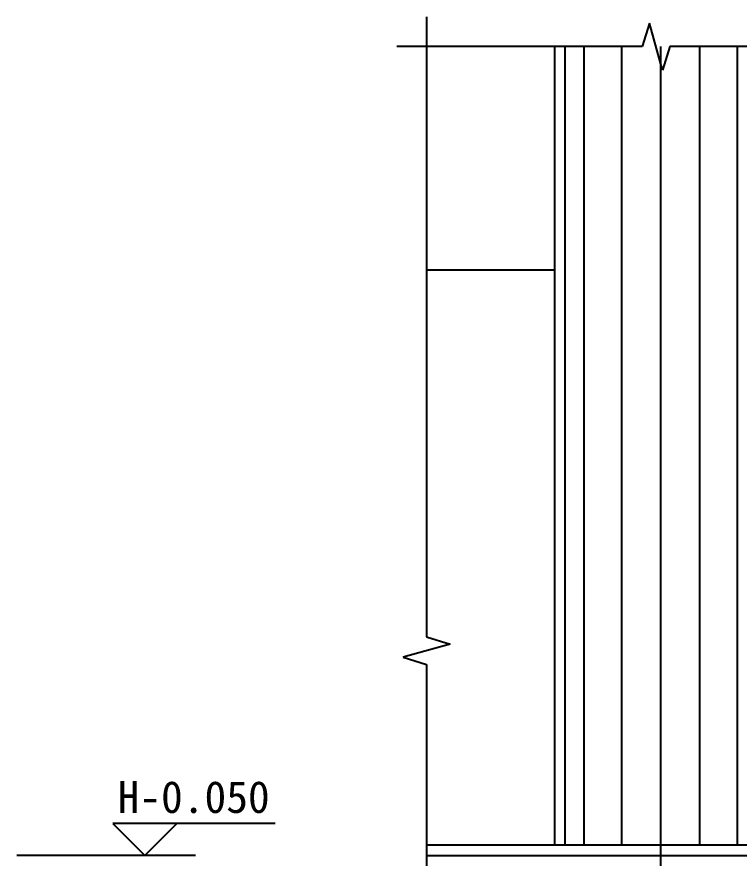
# Model space of a CAD drawing. Header units: metres. Extents: x 3468 to 10128, y -581 to 3010.
# Drawn here: x 7110 to 8467, y 1135 to 2716 of the extents above; entities that cross this region are included whole.
import ezdxf

# ---------------------------------------------------------------- set-up
doc = ezdxf.new("R2010")
doc.units = ezdxf.units.M
for name, color, linetype in [('LM', 141, 'Continuous'), ('OTHER', 7, 'Continuous'), ('PUB_DIM', 3, 'Continuous'), ('S_DOTE', 1, 'Continuous'), ('S_E_STAIR', 4, 'Continuous'), ('S_FLOOR', 2, 'Continuous')]:
    doc.layers.add(name, color=color, linetype=linetype)

msp = doc.modelspace()

# ---------------------------------------------------------------- linework, layer by layer
at = {"layer": 'LM'}
msp.add_line((7880.12, 1160), (8700.12, 1160), dxfattribs=at)
at = {"layer": 'OTHER'}
for p, q in [((7880.12, 2716), (7880.12, 1551)), ((8299.06, 2704), (8285.06, 2660)), ((8323.06, 2616), (8299.06, 2704)), ((8285.06, 2660), (7824.12, 2660)), ((8337.06, 2660), (8323.06, 2616)), ((8798, 2660), (8337.06, 2660)), ((7880.12, 1551), (7924.12, 1537)), ((7924.12, 1537), (7836.12, 1513)), ((7836.12, 1513), (7880.12, 1499)), ((7880.12, 1499), (7880.12, 334))]:
    msp.add_line(p, q, dxfattribs=at)
at = {"layer": 'PUB_DIM'}
for p, q in [((7535.81, 1200), (7290.77, 1200)), ((7290.77, 1200), (7350.77, 1140)), ((7350.77, 1140), (7410.77, 1200)), ((7595.81, 1200), (7475.81, 1200)), ((7445.99, 1140), (7110.26, 1140))]:
    msp.add_line(p, q, dxfattribs=at)
at = {"layer": 'S_DOTE'}
msp.add_line((8320, 390), (8320, 2660), dxfattribs=at)
at = {"layer": 'S_E_STAIR'}
for p, q in [((8120.12, 2660), (8120.12, 1160)), ((8140.12, 1160), (8140.12, 2660)), ((8175.78, 1160), (8175.78, 2660)), ((8247.09, 1160), (8247.09, 2660)), ((8393.15, 1160), (8393.15, 2660)), ((8464.46, 1160), (8464.46, 2660)), ((8120.12, 2240), (7880.12, 2240))]:
    msp.add_line(p, q, dxfattribs=at)
at = {"layer": 'S_FLOOR'}
msp.add_line((7880.12, 1140), (8720.12, 1140), dxfattribs=at)

# ---------------------------------------------------------------- texts
at = {"layer": 'PUB_DIM'}
msp.add_text('H-0.050', height=60, dxfattribs=at).set_placement((7299.58, 1220))

doc.saveas('drawing.dxf')
